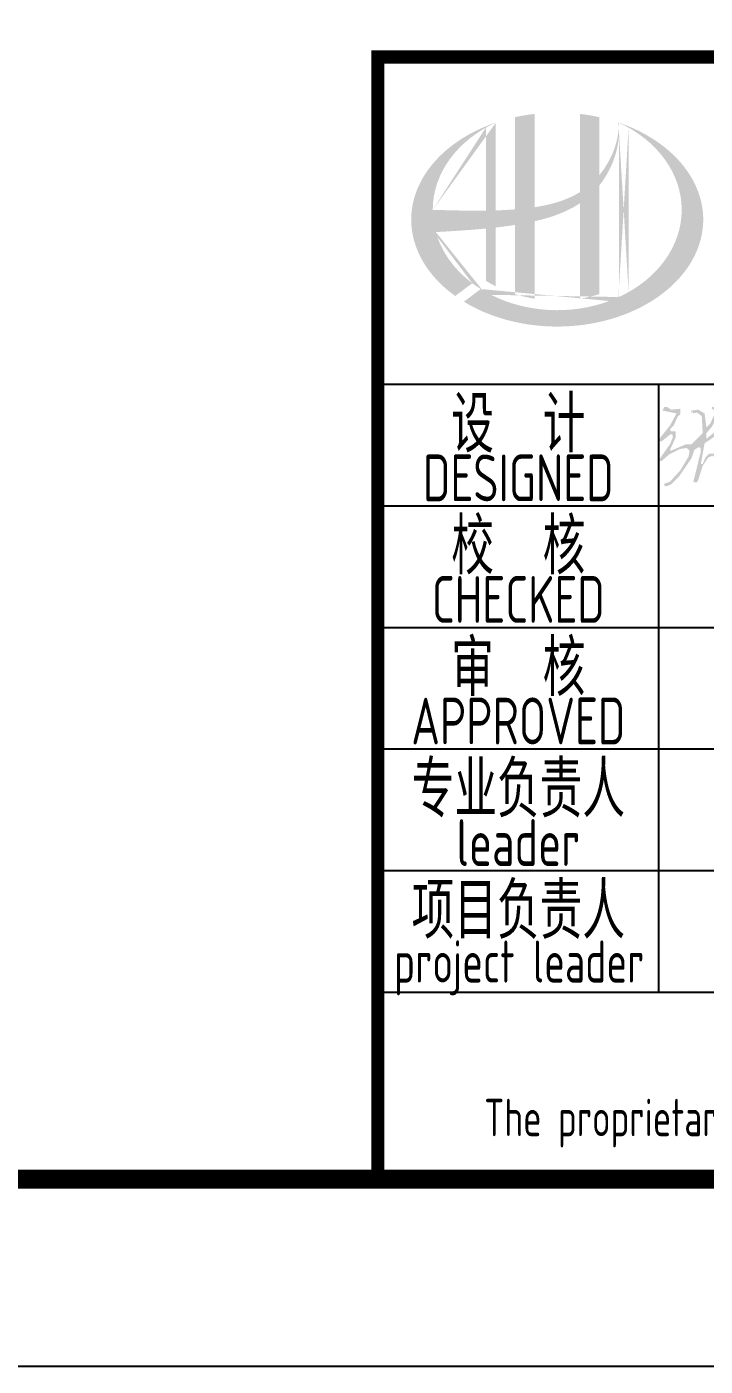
# Model space of a CAD drawing. Extents: x 5025702 to 7068445, y -422737 to 2032183.
# Drawn here: x 5088931 to 5092555, y -422737 to -415576 of the extents above; entities that cross this region are included whole.
import ezdxf
from ezdxf.enums import TextEntityAlignment as Align

# ---------------------------------------------------------------- set-up
doc = ezdxf.new("R2010")
doc.units = 0
doc.header["$LTSCALE"] = 1000
doc.header["$MEASUREMENT"] = 0
doc.layers.get('0').update_dxf_attribs({"linetype": 'CONTINUOUS'})
doc.layers.add('PUB_TITLE', color=4, linetype='CONTINUOUS')
doc.styles.add('AHD', font='sceie.shx', dxfattribs={"width": 0.7, "bigfont": 'sceic.shx'})

msp = doc.modelspace()

# ---------------------------------------------------------------- hatches: boundary and pattern name
h = msp.add_hatch(color=256)
edge = h.paths.add_edge_path()
edge.add_spline(control_points=[(5091643.7, -416615.7), (5091649.8, -416614.3), (5091655.9, -416612.9), (5091705, -416601), (5091747.6, -416588), (5091822.6, -416556.9), (5091855.5, -416539.9), (5091886.4, -416519.3)], knot_values=[61.629012, 61.629012, 61.629012, 61.629012, 63.330431, 63.330431, 75.353634, 75.353634, 85.398649, 85.398649, 85.398649, 85.398649], degree=3, periodic=0)
edge.add_line((5091886.4, -416519.3), (5091886.4, -417029.5))
edge.add_spline(control_points=[(5091886.4, -417029.5), (5091903.5, -417026.8), (5091920.6, -417023.5), (5091955.3, -417015.4), (5091973, -417010.6), (5091990.4, -417005.1)], knot_values=[4.908456, 4.908456, 4.908456, 4.908456, 4.992821, 4.992821, 5.083034, 5.083034, 5.083034, 5.083034], degree=3, periodic=0)
edge.add_line((5091990.4, -417005.1), (5091990.4, -416423.7))
edge.add_spline(control_points=[(5091990.4, -416423.7), (5091999, -416412.7), (5092007.2, -416401.4), (5092033.3, -416361.7), (5092049, -416331.8), (5092078.2, -416259), (5092089.4, -416215.2), (5092094.1, -416169.9), (5092094.3, -416168.6), (5092094.4, -416167.3)], knot_values=[97.991744, 97.991744, 97.991744, 97.991744, 101.64219, 101.64219, 110.337975, 110.337975, 121.934322, 121.934322, 122.270691, 122.270691, 122.270691, 122.270691], degree=3, periodic=0)
edge.add_line((5092094.4, -416167.3), (5092094.4, -416096.9))
edge.add_spline(control_points=[(5092094.4, -416096.9), (5092094.3, -416104.6), (5092093.9, -416112.2), (5092093.4, -416119.9)], knot_values=[126.194075, 126.194075, 126.194075, 126.194075, 128.396762, 128.396762, 128.396762, 128.396762], degree=3, periodic=0)
edge.add_spline(control_points=[(5092093.4, -416119.9), (5092092.9, -416126.1), (5092092.3, -416132.3), (5092091.5, -416138.6)], knot_values=[124.417049, 124.417049, 124.417049, 124.417049, 126.194075, 126.194075, 126.194075, 126.194075], degree=3, periodic=0)
edge.add_spline(control_points=[(5092091.5, -416138.6), (5092090.4, -416147.7), (5092088.9, -416156.8), (5092087.1, -416165.9)], knot_values=[121.80529, 121.80529, 121.80529, 121.80529, 124.417049, 124.417049, 124.417049, 124.417049], degree=3, periodic=0)
edge.add_spline(control_points=[(5092087.1, -416165.9), (5092084.7, -416178.1), (5092081.8, -416190.2), (5092078.3, -416202.2)], knot_values=[118.31574, 118.31574, 118.31574, 118.31574, 121.80529, 121.80529, 121.80529, 121.80529], degree=3, periodic=0)
edge.add_spline(control_points=[(5092078.3, -416202.2), (5092074.8, -416214.3), (5092070.7, -416226.3), (5092066.2, -416238.2)], knot_values=[114.795988, 114.795988, 114.795988, 114.795988, 118.31574, 118.31574, 118.31574, 118.31574], degree=3, periodic=0)
edge.add_spline(control_points=[(5092066.2, -416238.2), (5092061.7, -416249.9), (5092056.7, -416261.4), (5092051.3, -416272.8)], knot_values=[111.329641, 111.329641, 111.329641, 111.329641, 114.795988, 114.795988, 114.795988, 114.795988], degree=3, periodic=0)
edge.add_spline(control_points=[(5092051.3, -416272.8), (5092045.8, -416284.3), (5092039.8, -416295.7), (5092033.3, -416306.7)], knot_values=[107.79529, 107.79529, 107.79529, 107.79529, 111.329641, 111.329641, 111.329641, 111.329641], degree=3, periodic=0)
edge.add_spline(control_points=[(5092033.3, -416306.7), (5092027, -416317.6), (5092020.3, -416328.1), (5092013.2, -416338.4)], knot_values=[104.343579, 104.343579, 104.343579, 104.343579, 107.79529, 107.79529, 107.79529, 107.79529], degree=3, periodic=0)
edge.add_spline(control_points=[(5092013.2, -416338.4), (5092006, -416348.8), (5091998.3, -416358.8), (5091990.4, -416368.5)], knot_values=[100.8507, 100.8507, 100.8507, 100.8507, 104.343579, 104.343579, 104.343579, 104.343579], degree=3, periodic=0)
edge.add_line((5091990.4, -416368.5), (5091990.4, -416059.2))
edge.add_spline(control_points=[(5091990.4, -416059.2), (5091956.3, -416051.7), (5091921.5, -416045.8), (5091886.4, -416041.7)], knot_values=[4.423999, 4.423999, 4.423999, 4.423999, 4.558741, 4.558741, 4.558741, 4.558741], degree=3, periodic=0)
edge.add_line((5091886.4, -416041.7), (5091886.4, -416459.8))
edge.add_spline(control_points=[(5091886.4, -416459.8), (5091814.4, -416504.4), (5091730.2, -416527.6), (5091643.7, -416540.6)], knot_values=[63.246215, 63.246215, 63.246215, 63.246215, 87.689124, 87.689124, 87.689124, 87.689124], degree=3, periodic=0)
edge.add_line((5091643.7, -416540.6), (5091643.7, -416041.7))
edge.add_spline(control_points=[(5091643.7, -416041.7), (5091608.5, -416045.8), (5091573.8, -416051.7), (5091539.7, -416059.2)], knot_values=[4.866038, 4.866038, 4.866038, 4.866038, 5.000777, 5.000777, 5.000777, 5.000777], degree=3, periodic=0)
edge.add_line((5091539.7, -416059.2), (5091539.7, -416552.1))
edge.add_spline(control_points=[(5091539.7, -416552.1), (5091538, -416552.2), (5091503.1, -416554.8), (5091468.5, -416556.6), (5091435.7, -416557.6)], knot_values=[43.657356, 43.657356, 43.657356, 43.657356, 44.134253, 53.497092, 53.497092, 53.497092, 53.497092], degree=3, periodic=0)
edge.add_line((5091435.7, -416557.6), (5091435.7, -416088.5))
edge.add_spline(control_points=[(5091435.7, -416088.5), (5091418.7, -416094.3), (5091401.9, -416100.6), (5091385.5, -416107.4)], knot_values=[5.14157, 5.14157, 5.14157, 5.14157, 5.212921, 5.212921, 5.212921, 5.212921], degree=3, periodic=0)
edge.add_spline(control_points=[(5091385.5, -416107.4), (5091378.6, -416110.2), (5091371.8, -416113.1), (5091339.5, -416127.3), (5091315, -416139.5), (5091291.5, -416152.7)], knot_values=[5.212921, 5.212921, 5.212921, 5.212921, 5.24296, 5.24296, 5.355623, 5.355623, 5.355623, 5.355623], degree=3, periodic=0)
edge.add_spline(control_points=[(5091291.5, -416152.7), (5091276.6, -416161.1), (5091262.2, -416169.8), (5091248.2, -416178.9)], knot_values=[5.355623, 5.355623, 5.355623, 5.355623, 5.426974, 5.426974, 5.426974, 5.426974], degree=3, periodic=0)
edge.add_spline(control_points=[(5091248.2, -416178.9), (5091240.8, -416183.8), (5091233.5, -416188.7), (5091220, -416198.2), (5091213.8, -416202.7), (5091207.6, -416207.3)], knot_values=[5.426974, 5.426974, 5.426974, 5.426974, 5.464765, 5.464765, 5.498325, 5.498325, 5.498325, 5.498325], degree=3, periodic=0)
edge.add_spline(control_points=[(5091207.6, -416207.3), (5091181.6, -416226.9), (5091157.5, -416247.7), (5091135.6, -416269.7)], knot_values=[5.498325, 5.498325, 5.498325, 5.498325, 5.641027, 5.641027, 5.641027, 5.641027], degree=3, periodic=0)
edge.add_spline(control_points=[(5091135.6, -416269.7), (5091128.6, -416276.7), (5091121.9, -416283.8), (5091101.4, -416306.4), (5091088.5, -416322.2), (5091076.7, -416338.4)], knot_values=[5.641027, 5.641027, 5.641027, 5.641027, 5.686569, 5.686569, 5.783729, 5.783729, 5.783729, 5.783729], degree=3, periodic=0)
edge.add_spline(control_points=[(5091076.7, -416338.4), (5091061.6, -416359.2), (5091048.3, -416380.6), (5091035.2, -416405.6), (5091033.6, -416408.7), (5091032, -416411.9)], knot_values=[5.783729, 5.783729, 5.783729, 5.783729, 5.908374, 5.908374, 5.92643, 5.92643, 5.92643, 5.92643], degree=3, periodic=0)
edge.add_spline(control_points=[(5091032, -416411.9), (5091019.5, -416437), (5091009.5, -416462.7), (5091002, -416488.6)], knot_values=[5.92643, 5.92643, 5.92643, 5.92643, 6.069132, 6.069132, 6.069132, 6.069132], degree=3, periodic=0)
edge.add_spline(control_points=[(5091002, -416488.6), (5090998.8, -416499.7), (5090996, -416510.9), (5090990.6, -416537), (5090988.4, -416552.1), (5090986.9, -416567.1)], knot_values=[6.069132, 6.069132, 6.069132, 6.069132, 6.130179, 6.130179, 6.211834, 6.211834, 6.211834, 6.211834], degree=3, periodic=0)
edge.add_spline(control_points=[(5090986.9, -416567.1), (5090985.7, -416580.3), (5090985, -416593.5), (5090985, -416606.7)], knot_values=[6.211834, 6.211834, 6.211834, 6.211834, 6.283185, 6.283185, 6.283185, 6.283185], degree=3, periodic=0)
edge.add_spline(control_points=[(5090985, -416606.7), (5090985, -416616), (5090985.4, -416625.4), (5090986, -416634.7)], knot_values=[6.283185, 6.283185, 6.283185, 6.283185, 6.333655, 6.333655, 6.333655, 6.333655], degree=3, periodic=0)
edge.add_spline(control_points=[(5090986, -416634.7), (5090987.2, -416653.3), (5090989.8, -416671.9), (5090993.5, -416690.5)], knot_values=[6.333655, 6.333655, 6.333655, 6.333655, 6.434594, 6.434594, 6.434594, 6.434594], degree=3, periodic=0)
edge.add_spline(control_points=[(5090993.5, -416690.5), (5090993.8, -416691.7), (5090994, -416692.9), (5090998, -416711.4), (5091002.7, -416728.6), (5091008.6, -416745.6)], knot_values=[6.434594, 6.434594, 6.434594, 6.434594, 6.441278, 6.441278, 6.535532, 6.535532, 6.535532, 6.535532], degree=3, periodic=0)
edge.add_spline(control_points=[(5091008.6, -416745.6), (5091014.8, -416763.8), (5091022.4, -416781.9), (5091031.1, -416799.7)], knot_values=[6.535532, 6.535532, 6.535532, 6.535532, 6.636471, 6.636471, 6.636471, 6.636471], degree=3, periodic=0)
edge.add_spline(control_points=[(5091031.1, -416799.7), (5091033.3, -416804.1), (5091035.6, -416808.6), (5091044.9, -416826.2), (5091052.6, -416839.3), (5091061, -416852.1)], knot_values=[6.636471, 6.636471, 6.636471, 6.636471, 6.661894, 6.661894, 6.73741, 6.73741, 6.73741, 6.73741], degree=3, periodic=0)
edge.add_spline(control_points=[(5091061, -416852.1), (5091072.2, -416869.3), (5091084.5, -416886.1), (5091098.1, -416902.5)], knot_values=[6.73741, 6.73741, 6.73741, 6.73741, 6.838349, 6.838349, 6.838349, 6.838349], degree=3, periodic=0)
edge.add_spline(control_points=[(5091098.1, -416902.5), (5091104, -416909.6), (5091110.1, -416916.7), (5091124.7, -416932.6), (5091133.2, -416941.5), (5091142.1, -416950.1)], knot_values=[6.838349, 6.838349, 6.838349, 6.838349, 6.88251, 6.88251, 6.939288, 6.939288, 6.939288, 6.939288], degree=3, periodic=0)
edge.add_spline(control_points=[(5091142.1, -416950.1), (5091157.9, -416965.5), (5091174.7, -416980.3), (5091192.6, -416994.5)], knot_values=[6.939288, 6.939288, 6.939288, 6.939288, 7.040227, 7.040227, 7.040227, 7.040227], degree=3, periodic=0)
edge.add_spline(control_points=[(5091192.6, -416994.5), (5091201.6, -417001.6), (5091210.8, -417008.6), (5091220.2, -417015.3)], knot_values=[7.040227, 7.040227, 7.040227, 7.040227, 7.090696, 7.090696, 7.090696, 7.090696], degree=3, periodic=0)
edge.add_line((5091220.2, -417015.3), (5091311.4, -416947))
edge.add_ellipse((5091765, -416554.7), major_axis=(665, 0), ratio=0.806676, start_angle=192.81901, end_angle=226.98533, ccw=False)
edge.add_spline(control_points=[(5091116.6, -416673.7), (5091140.6, -416672.2), (5091164.7, -416670.8), (5091253.4, -416665.3), (5091318.2, -416661), (5091383.7, -416654.6)], knot_values=[11.398263, 11.398263, 11.398263, 11.398263, 18.40729, 18.40729, 37.18094, 37.18094, 37.18094, 37.18094], degree=3, periodic=0)
edge.add_line((5091383.7, -416654.6), (5091383.7, -416933.7))
edge.add_spline(control_points=[(5091383.7, -416933.7), (5091387.3, -416935.9), (5091390.9, -416938.1), (5091407.8, -416948.3), (5091421.6, -416955.9), (5091435.7, -416963.1)], knot_values=[4.049945, 4.049945, 4.049945, 4.049945, 4.072021, 4.072021, 4.153257, 4.153257, 4.153257, 4.153257], degree=3, periodic=0)
edge.add_line((5091435.7, -416963.1), (5091435.7, -416649.2))
edge.add_spline(control_points=[(5091435.7, -416649.2), (5091467.9, -416645.5), (5091500.3, -416641.3), (5091535.1, -416635.9), (5091537.4, -416635.5), (5091539.7, -416635.2)], knot_values=[42.135009, 42.135009, 42.135009, 42.135009, 51.307228, 51.307228, 51.948574, 51.948574, 51.948574, 51.948574], degree=3, periodic=0)
edge.add_line((5091539.7, -416635.2), (5091539.7, -417005.1))
edge.add_spline(control_points=[(5091539.7, -417005.1), (5091573.3, -417015.7), (5091608.2, -417023.9), (5091643.7, -417029.5)], knot_values=[4.34174, 4.34174, 4.34174, 4.34174, 4.516316, 4.516316, 4.516316, 4.516316], degree=3, periodic=0)
edge.add_line((5091643.7, -417029.5), (5091643.7, -416615.7))
edge = h.paths.add_edge_path(flags=16)
edge.add_ellipse((5091765, -416554.7), major_axis=(665, 0), ratio=0.806676, start_angle=124.98746, end_angle=179.99898, ccw=False)
edge.add_line((5091383.7, -416115.2), (5091383.7, -416558.8))
edge.add_spline(control_points=[(5091383.7, -416558.8), (5091288.4, -416560.1), (5091194.4, -416557.1), (5091100, -416554.7)], knot_values=[11.27373, 11.27373, 11.27373, 11.27373, 38.687513, 38.687513, 38.687513, 38.687513], degree=3, periodic=0)
edge = h.paths.add_edge_path()
edge.add_spline(control_points=[(5091266.2, -417045.8), (5091297.3, -417064.8), (5091330.4, -417082.1), (5091415, -417119.3), (5091468.3, -417137.2), (5091579, -417163.7), (5091636.5, -417172.5), (5091752.6, -417180.2), (5091811.3, -417179.3), (5091926.9, -417167.8), (5091983.7, -417157.3), (5092092.8, -417127.2), (5092144.9, -417107.7), (5092241.8, -417060.8), (5092286.6, -417033.5), (5092366.5, -416972.5), (5092401.7, -416939), (5092461, -416867.5), (5092485.2, -416829.6), (5092521.5, -416751.5), (5092533.8, -416711.3), (5092546.4, -416630.1), (5092546.7, -416589.1), (5092535.2, -416507.6), (5092523.4, -416467.1), (5092487.8, -416388.4), (5092464, -416350.2), (5092405.2, -416278), (5092370.1, -416244), (5092290.3, -416182.4), (5092245.6, -416154.7), (5092164.4, -416114.9), (5092130, -416100.7), (5092094.4, -416088.5)], knot_values=[0.886421, 0.886421, 0.886421, 0.886421, 1.040557, 1.040557, 1.261172, 1.261172, 1.481788, 1.481788, 1.702404, 1.702404, 1.92302, 1.92302, 2.143636, 2.143636, 2.364252, 2.364252, 2.584868, 2.584868, 2.805484, 2.805484, 3.026099, 3.026099, 3.246715, 3.246715, 3.46852, 3.46852, 3.690325, 3.690325, 3.91213, 3.91213, 4.133935, 4.133935, 4.283209, 4.283209, 4.283209, 4.283209], degree=3, periodic=0)
edge.add_line((5092094.4, -416088.5), (5092094.4, -416088.5))
edge.add_spline(control_points=[(5092094.4, -416088.6), (5092094.4, -416091.4), (5092094.4, -416094.1), (5092094.4, -416096.9)], knot_values=[128.396762, 128.396762, 128.396762, 128.396762, 129.192193, 129.192193, 129.192193, 129.192193], degree=3, periodic=0)
edge.add_line((5092094.4, -416096.9), (5092094.4, -417020.8))
edge.add_ellipse((5091765, -416554.7), major_axis=(665, 0), ratio=0.806676, start_angle=232.10542, end_angle=299.68334, ccw=False)
edge.add_line((5091356.6, -416978.1), (5091266.2, -417045.8))
edge = h.paths.add_edge_path(flags=16)
edge.add_ellipse((5091765, -416554.7), major_axis=(665, 0), ratio=0.806676, start_angle=304.98746, end_angle=415.01211, ccw=False)
edge.add_line((5092146.4, -416994.2), (5092146.4, -416115.2))
h = msp.add_hatch(color=256)
edge = h.paths.add_edge_path()
edge.add_spline(control_points=[(5091643.7, -416615.7), (5091649.8, -416614.3), (5091655.9, -416612.9), (5091705, -416601), (5091747.6, -416588), (5091822.6, -416556.9), (5091855.5, -416539.9), (5091886.4, -416519.3)], knot_values=[61.629012, 61.629012, 61.629012, 61.629012, 63.330431, 63.330431, 75.353634, 75.353634, 85.398649, 85.398649, 85.398649, 85.398649], degree=3, periodic=0)
edge.add_line((5091886.4, -416519.3), (5091886.4, -417029.5))
edge.add_spline(control_points=[(5091886.4, -417029.5), (5091903.5, -417026.8), (5091920.6, -417023.5), (5091955.3, -417015.4), (5091973, -417010.6), (5091990.4, -417005.1)], knot_values=[4.908456, 4.908456, 4.908456, 4.908456, 4.992821, 4.992821, 5.083034, 5.083034, 5.083034, 5.083034], degree=3, periodic=0)
edge.add_line((5091990.4, -417005.1), (5091990.4, -416423.7))
edge.add_spline(control_points=[(5091990.4, -416423.7), (5091999, -416412.7), (5092007.2, -416401.4), (5092033.3, -416361.7), (5092049, -416331.8), (5092078.2, -416259), (5092089.4, -416215.2), (5092094.1, -416169.9), (5092094.3, -416168.6), (5092094.4, -416167.3)], knot_values=[97.991744, 97.991744, 97.991744, 97.991744, 101.64219, 101.64219, 110.337975, 110.337975, 121.934322, 121.934322, 122.270691, 122.270691, 122.270691, 122.270691], degree=3, periodic=0)
edge.add_line((5092094.4, -416167.3), (5092094.4, -416096.9))
edge.add_spline(control_points=[(5092094.4, -416096.9), (5092094.3, -416104.6), (5092093.9, -416112.2), (5092093.4, -416119.9)], knot_values=[126.194075, 126.194075, 126.194075, 126.194075, 128.396762, 128.396762, 128.396762, 128.396762], degree=3, periodic=0)
edge.add_spline(control_points=[(5092093.4, -416119.9), (5092092.9, -416126.1), (5092092.3, -416132.3), (5092091.5, -416138.6)], knot_values=[124.417049, 124.417049, 124.417049, 124.417049, 126.194075, 126.194075, 126.194075, 126.194075], degree=3, periodic=0)
edge.add_spline(control_points=[(5092091.5, -416138.6), (5092090.4, -416147.7), (5092088.9, -416156.8), (5092087.1, -416165.9)], knot_values=[121.80529, 121.80529, 121.80529, 121.80529, 124.417049, 124.417049, 124.417049, 124.417049], degree=3, periodic=0)
edge.add_spline(control_points=[(5092087.1, -416165.9), (5092084.7, -416178.1), (5092081.8, -416190.2), (5092078.3, -416202.2)], knot_values=[118.31574, 118.31574, 118.31574, 118.31574, 121.80529, 121.80529, 121.80529, 121.80529], degree=3, periodic=0)
edge.add_spline(control_points=[(5092078.3, -416202.2), (5092074.8, -416214.3), (5092070.7, -416226.3), (5092066.2, -416238.2)], knot_values=[114.795988, 114.795988, 114.795988, 114.795988, 118.31574, 118.31574, 118.31574, 118.31574], degree=3, periodic=0)
edge.add_spline(control_points=[(5092066.2, -416238.2), (5092061.7, -416249.9), (5092056.7, -416261.4), (5092051.3, -416272.8)], knot_values=[111.329641, 111.329641, 111.329641, 111.329641, 114.795988, 114.795988, 114.795988, 114.795988], degree=3, periodic=0)
edge.add_spline(control_points=[(5092051.3, -416272.8), (5092045.8, -416284.3), (5092039.8, -416295.7), (5092033.3, -416306.7)], knot_values=[107.79529, 107.79529, 107.79529, 107.79529, 111.329641, 111.329641, 111.329641, 111.329641], degree=3, periodic=0)
edge.add_spline(control_points=[(5092033.3, -416306.7), (5092027, -416317.6), (5092020.3, -416328.1), (5092013.2, -416338.4)], knot_values=[104.343579, 104.343579, 104.343579, 104.343579, 107.79529, 107.79529, 107.79529, 107.79529], degree=3, periodic=0)
edge.add_spline(control_points=[(5092013.2, -416338.4), (5092006, -416348.8), (5091998.3, -416358.8), (5091990.4, -416368.5)], knot_values=[100.8507, 100.8507, 100.8507, 100.8507, 104.343579, 104.343579, 104.343579, 104.343579], degree=3, periodic=0)
edge.add_line((5091990.4, -416368.5), (5091990.4, -416059.2))
edge.add_spline(control_points=[(5091990.4, -416059.2), (5091956.3, -416051.7), (5091921.5, -416045.8), (5091886.4, -416041.7)], knot_values=[4.423999, 4.423999, 4.423999, 4.423999, 4.558741, 4.558741, 4.558741, 4.558741], degree=3, periodic=0)
edge.add_line((5091886.4, -416041.7), (5091886.4, -416459.8))
edge.add_spline(control_points=[(5091886.4, -416459.8), (5091814.4, -416504.4), (5091730.2, -416527.6), (5091643.7, -416540.6)], knot_values=[63.246215, 63.246215, 63.246215, 63.246215, 87.689124, 87.689124, 87.689124, 87.689124], degree=3, periodic=0)
edge.add_line((5091643.7, -416540.6), (5091643.7, -416041.7))
edge.add_spline(control_points=[(5091643.7, -416041.7), (5091608.5, -416045.8), (5091573.8, -416051.7), (5091539.7, -416059.2)], knot_values=[4.866038, 4.866038, 4.866038, 4.866038, 5.000777, 5.000777, 5.000777, 5.000777], degree=3, periodic=0)
edge.add_line((5091539.7, -416059.2), (5091539.7, -416552.1))
edge.add_spline(control_points=[(5091539.7, -416552.1), (5091538, -416552.2), (5091503.1, -416554.8), (5091468.5, -416556.6), (5091435.7, -416557.6)], knot_values=[43.657356, 43.657356, 43.657356, 43.657356, 44.134253, 53.497092, 53.497092, 53.497092, 53.497092], degree=3, periodic=0)
edge.add_line((5091435.7, -416557.6), (5091435.7, -416088.5))
edge.add_spline(control_points=[(5091435.7, -416088.5), (5091418.7, -416094.3), (5091401.9, -416100.6), (5091385.5, -416107.4)], knot_values=[5.14157, 5.14157, 5.14157, 5.14157, 5.212921, 5.212921, 5.212921, 5.212921], degree=3, periodic=0)
edge.add_spline(control_points=[(5091385.5, -416107.4), (5091378.6, -416110.2), (5091371.8, -416113.1), (5091339.5, -416127.3), (5091315, -416139.5), (5091291.5, -416152.7)], knot_values=[5.212921, 5.212921, 5.212921, 5.212921, 5.24296, 5.24296, 5.355623, 5.355623, 5.355623, 5.355623], degree=3, periodic=0)
edge.add_spline(control_points=[(5091291.5, -416152.7), (5091276.6, -416161.1), (5091262.2, -416169.8), (5091248.2, -416178.9)], knot_values=[5.355623, 5.355623, 5.355623, 5.355623, 5.426974, 5.426974, 5.426974, 5.426974], degree=3, periodic=0)
edge.add_spline(control_points=[(5091248.2, -416178.9), (5091240.8, -416183.8), (5091233.5, -416188.7), (5091220, -416198.2), (5091213.8, -416202.7), (5091207.6, -416207.3)], knot_values=[5.426974, 5.426974, 5.426974, 5.426974, 5.464765, 5.464765, 5.498325, 5.498325, 5.498325, 5.498325], degree=3, periodic=0)
edge.add_spline(control_points=[(5091207.6, -416207.3), (5091181.6, -416226.9), (5091157.5, -416247.7), (5091135.6, -416269.7)], knot_values=[5.498325, 5.498325, 5.498325, 5.498325, 5.641027, 5.641027, 5.641027, 5.641027], degree=3, periodic=0)
edge.add_spline(control_points=[(5091135.6, -416269.7), (5091128.6, -416276.7), (5091121.9, -416283.8), (5091101.4, -416306.4), (5091088.5, -416322.2), (5091076.7, -416338.4)], knot_values=[5.641027, 5.641027, 5.641027, 5.641027, 5.686569, 5.686569, 5.783729, 5.783729, 5.783729, 5.783729], degree=3, periodic=0)
edge.add_spline(control_points=[(5091076.7, -416338.4), (5091061.6, -416359.2), (5091048.3, -416380.6), (5091035.2, -416405.6), (5091033.6, -416408.7), (5091032, -416411.9)], knot_values=[5.783729, 5.783729, 5.783729, 5.783729, 5.908374, 5.908374, 5.92643, 5.92643, 5.92643, 5.92643], degree=3, periodic=0)
edge.add_spline(control_points=[(5091032, -416411.9), (5091019.5, -416437), (5091009.5, -416462.7), (5091002, -416488.6)], knot_values=[5.92643, 5.92643, 5.92643, 5.92643, 6.069132, 6.069132, 6.069132, 6.069132], degree=3, periodic=0)
edge.add_spline(control_points=[(5091002, -416488.6), (5090998.8, -416499.7), (5090996, -416510.9), (5090990.6, -416537), (5090988.4, -416552.1), (5090986.9, -416567.1)], knot_values=[6.069132, 6.069132, 6.069132, 6.069132, 6.130179, 6.130179, 6.211834, 6.211834, 6.211834, 6.211834], degree=3, periodic=0)
edge.add_spline(control_points=[(5090986.9, -416567.1), (5090985.7, -416580.3), (5090985, -416593.5), (5090985, -416606.7)], knot_values=[6.211834, 6.211834, 6.211834, 6.211834, 6.283185, 6.283185, 6.283185, 6.283185], degree=3, periodic=0)
edge.add_spline(control_points=[(5090985, -416606.7), (5090985, -416616), (5090985.4, -416625.4), (5090986, -416634.7)], knot_values=[6.283185, 6.283185, 6.283185, 6.283185, 6.333655, 6.333655, 6.333655, 6.333655], degree=3, periodic=0)
edge.add_spline(control_points=[(5090986, -416634.7), (5090987.2, -416653.3), (5090989.8, -416671.9), (5090993.5, -416690.5)], knot_values=[6.333655, 6.333655, 6.333655, 6.333655, 6.434594, 6.434594, 6.434594, 6.434594], degree=3, periodic=0)
edge.add_spline(control_points=[(5090993.5, -416690.5), (5090993.8, -416691.7), (5090994, -416692.9), (5090998, -416711.4), (5091002.7, -416728.6), (5091008.6, -416745.6)], knot_values=[6.434594, 6.434594, 6.434594, 6.434594, 6.441278, 6.441278, 6.535532, 6.535532, 6.535532, 6.535532], degree=3, periodic=0)
edge.add_spline(control_points=[(5091008.6, -416745.6), (5091014.8, -416763.8), (5091022.4, -416781.9), (5091031.1, -416799.7)], knot_values=[6.535532, 6.535532, 6.535532, 6.535532, 6.636471, 6.636471, 6.636471, 6.636471], degree=3, periodic=0)
edge.add_spline(control_points=[(5091031.1, -416799.7), (5091033.3, -416804.1), (5091035.6, -416808.6), (5091044.9, -416826.2), (5091052.6, -416839.3), (5091061, -416852.1)], knot_values=[6.636471, 6.636471, 6.636471, 6.636471, 6.661894, 6.661894, 6.73741, 6.73741, 6.73741, 6.73741], degree=3, periodic=0)
edge.add_spline(control_points=[(5091061, -416852.1), (5091072.2, -416869.3), (5091084.5, -416886.1), (5091098.1, -416902.5)], knot_values=[6.73741, 6.73741, 6.73741, 6.73741, 6.838349, 6.838349, 6.838349, 6.838349], degree=3, periodic=0)
edge.add_spline(control_points=[(5091098.1, -416902.5), (5091104, -416909.6), (5091110.1, -416916.7), (5091124.7, -416932.6), (5091133.2, -416941.5), (5091142.1, -416950.1)], knot_values=[6.838349, 6.838349, 6.838349, 6.838349, 6.88251, 6.88251, 6.939288, 6.939288, 6.939288, 6.939288], degree=3, periodic=0)
edge.add_spline(control_points=[(5091142.1, -416950.1), (5091157.9, -416965.5), (5091174.7, -416980.3), (5091192.6, -416994.5)], knot_values=[6.939288, 6.939288, 6.939288, 6.939288, 7.040227, 7.040227, 7.040227, 7.040227], degree=3, periodic=0)
edge.add_spline(control_points=[(5091192.6, -416994.5), (5091201.6, -417001.6), (5091210.8, -417008.6), (5091220.2, -417015.3)], knot_values=[7.040227, 7.040227, 7.040227, 7.040227, 7.090696, 7.090696, 7.090696, 7.090696], degree=3, periodic=0)
edge.add_line((5091220.2, -417015.3), (5091311.4, -416947))
edge.add_ellipse((5091765, -416554.7), major_axis=(665, 0), ratio=0.806676, start_angle=192.81901, end_angle=226.98533, ccw=False)
edge.add_spline(control_points=[(5091116.6, -416673.7), (5091140.6, -416672.2), (5091164.7, -416670.8), (5091253.4, -416665.3), (5091318.2, -416661), (5091383.7, -416654.6)], knot_values=[11.398263, 11.398263, 11.398263, 11.398263, 18.40729, 18.40729, 37.18094, 37.18094, 37.18094, 37.18094], degree=3, periodic=0)
edge.add_line((5091383.7, -416654.6), (5091383.7, -416933.7))
edge.add_spline(control_points=[(5091383.7, -416933.7), (5091387.3, -416935.9), (5091390.9, -416938.1), (5091407.8, -416948.3), (5091421.6, -416955.9), (5091435.7, -416963.1)], knot_values=[4.049945, 4.049945, 4.049945, 4.049945, 4.072021, 4.072021, 4.153257, 4.153257, 4.153257, 4.153257], degree=3, periodic=0)
edge.add_line((5091435.7, -416963.1), (5091435.7, -416649.2))
edge.add_spline(control_points=[(5091435.7, -416649.2), (5091467.9, -416645.5), (5091500.3, -416641.3), (5091535.1, -416635.9), (5091537.4, -416635.5), (5091539.7, -416635.2)], knot_values=[42.135009, 42.135009, 42.135009, 42.135009, 51.307228, 51.307228, 51.948574, 51.948574, 51.948574, 51.948574], degree=3, periodic=0)
edge.add_line((5091539.7, -416635.2), (5091539.7, -417005.1))
edge.add_spline(control_points=[(5091539.7, -417005.1), (5091573.3, -417015.7), (5091608.2, -417023.9), (5091643.7, -417029.5)], knot_values=[4.34174, 4.34174, 4.34174, 4.34174, 4.516316, 4.516316, 4.516316, 4.516316], degree=3, periodic=0)
edge.add_line((5091643.7, -417029.5), (5091643.7, -416615.7))
edge = h.paths.add_edge_path(flags=16)
edge.add_ellipse((5091765, -416554.7), major_axis=(665, 0), ratio=0.806676, start_angle=124.98746, end_angle=179.99898, ccw=False)
edge.add_line((5091383.7, -416115.2), (5091383.7, -416558.8))
edge.add_spline(control_points=[(5091383.7, -416558.8), (5091288.4, -416560.1), (5091194.4, -416557.1), (5091100, -416554.7)], knot_values=[11.27373, 11.27373, 11.27373, 11.27373, 38.687513, 38.687513, 38.687513, 38.687513], degree=3, periodic=0)
edge = h.paths.add_edge_path()
edge.add_spline(control_points=[(5091266.2, -417045.8), (5091297.3, -417064.8), (5091330.4, -417082.1), (5091415, -417119.3), (5091468.3, -417137.2), (5091579, -417163.7), (5091636.5, -417172.5), (5091752.6, -417180.2), (5091811.3, -417179.3), (5091926.9, -417167.8), (5091983.7, -417157.3), (5092092.8, -417127.2), (5092144.9, -417107.7), (5092241.8, -417060.8), (5092286.6, -417033.5), (5092366.5, -416972.5), (5092401.7, -416939), (5092461, -416867.5), (5092485.2, -416829.6), (5092521.5, -416751.5), (5092533.8, -416711.3), (5092546.4, -416630.1), (5092546.7, -416589.1), (5092535.2, -416507.6), (5092523.4, -416467.1), (5092487.8, -416388.4), (5092464, -416350.2), (5092405.2, -416278), (5092370.1, -416244), (5092290.3, -416182.4), (5092245.6, -416154.7), (5092164.4, -416114.9), (5092130, -416100.7), (5092094.4, -416088.5)], knot_values=[0.886421, 0.886421, 0.886421, 0.886421, 1.040557, 1.040557, 1.261172, 1.261172, 1.481788, 1.481788, 1.702404, 1.702404, 1.92302, 1.92302, 2.143636, 2.143636, 2.364252, 2.364252, 2.584868, 2.584868, 2.805484, 2.805484, 3.026099, 3.026099, 3.246715, 3.246715, 3.46852, 3.46852, 3.690325, 3.690325, 3.91213, 3.91213, 4.133935, 4.133935, 4.283209, 4.283209, 4.283209, 4.283209], degree=3, periodic=0)
edge.add_line((5092094.4, -416088.5), (5092094.4, -416088.5))
edge.add_spline(control_points=[(5092094.4, -416088.6), (5092094.4, -416091.4), (5092094.4, -416094.1), (5092094.4, -416096.9)], knot_values=[128.396762, 128.396762, 128.396762, 128.396762, 129.192193, 129.192193, 129.192193, 129.192193], degree=3, periodic=0)
edge.add_line((5092094.4, -416096.9), (5092094.4, -417020.8))
edge.add_ellipse((5091765, -416554.7), major_axis=(665, 0), ratio=0.806676, start_angle=232.10542, end_angle=299.68334, ccw=False)
edge.add_line((5091356.6, -416978.1), (5091266.2, -417045.8))
edge = h.paths.add_edge_path(flags=16)
edge.add_ellipse((5091765, -416554.7), major_axis=(665, 0), ratio=0.806676, start_angle=304.98746, end_angle=415.01211, ccw=False)
edge.add_line((5092146.4, -416994.2), (5092146.4, -416115.2))
at = {"linetype": 'Continuous'}
h = msp.add_hatch(color=0, dxfattribs=at)
h.paths.add_polyline_path([(5092422.2, -417648.1), (5092422.2, -417618.1), (5092372.2, -417623.1), (5092352.2, -417608.1), (5092337.2, -417608.1), (5092327.2, -417628.1), (5092402.2, -417643.1), (5092367.2, -417708.1), (5092307.2, -417783.1), (5092307.2, -417793.1), (5092322.2, -417793.1), (5092372.2, -417753.1), (5092382.2, -417758.1), (5092382.2, -417773.1), (5092367.2, -417808.1), (5092307.2, -417893.1), (5092322.2, -417898.1), (5092362.2, -417863.1), (5092422.2, -417833.1), (5092457.2, -417828.1), (5092472.2, -417843.1), (5092467.2, -417873.1), (5092422.2, -417948.1), (5092367.2, -418008.1), (5092337.2, -418018.1), (5092337.2, -418028.1), (5092347.2, -418033.1), (5092372.2, -418023.1), (5092417.2, -417978.1), (5092482.2, -417883.1), (5092497.2, -417838.1), (5092522.2, -417823.1), (5092532.2, -417828.1), (5092532.2, -417848.1), (5092492.2, -418008.1), (5092507.2, -418013.1), (5092517.2, -418003.1), (5092542.2, -417923.1), (5092572.2, -417878.1), (5092597.2, -417868.1), (5092612.2, -417888.1), (5092617.2, -417978.1), (5092637.2, -417988.1), (5092632.2, -417888.1), (5092612.2, -417858.1), (5092577.2, -417858.1), (5092557.2, -417878.1), (5092542.2, -417913.1), (5092532.2, -417913.1), (5092552.2, -417803.1), (5092632.2, -417748.1), (5092637.2, -417738.1), (5092627.2, -417733.1), (5092607.2, -417743.1), (5092562.2, -417778.1), (5092562.2, -417748.1), (5092592.2, -417713.1), (5092622.2, -417653.1), (5092627.2, -417623.1), (5092617.2, -417613.1), (5092592.2, -417608.1), (5092592.2, -417618.1), (5092607.2, -417628.1), (5092607.2, -417643.1), (5092582.2, -417698.1), (5092562.2, -417718.1), (5092552.2, -417643.1), (5092517.2, -417623.1), (5092482.2, -417628.1), (5092482.2, -417643.1), (5092487.2, -417633.1), (5092492.2, -417643.1), (5092512.2, -417638.1), (5092537.2, -417658.1), (5092542.2, -417748.1), (5092482.2, -417808.1), (5092452.2, -417808.1), (5092372.2, -417843.1), (5092367.2, -417838.1), (5092397.2, -417773.1), (5092397.2, -417738.1), (5092372.2, -417738.1), (5092367.2, -417728.1), (5092387.2, -417708.1), (5092407.2, -417663.1)])
h.paths.add_polyline_path([(5093007.2, -417673.1), (5093107.2, -417643.1), (5093122.2, -417648.1), (5093112.2, -417658.1), (5093122.2, -417658.1), (5093147.2, -417638.1), (5093172.2, -417633.1), (5093172.2, -417618.1), (5093142.2, -417618.1), (5093092.2, -417638.1), (5093072.2, -417638.1), (5092882.2, -417713.1), (5092887.2, -417728.1), (5092897.2, -417728.1)])
h.paths.add_polyline_path([(5092942.2, -417813.1), (5092967.2, -417788.1), (5092982.2, -417788.1), (5092997.2, -417803.1), (5092992.2, -417833.1), (5092967.2, -417888.1), (5092967.2, -417938.1), (5092987.2, -417968.1), (5093007.2, -417958.1), (5093027.2, -417918.1), (5093032.2, -417838.1), (5093022.2, -417803.1), (5093067.2, -417758.1), (5093082.2, -417768.1), (5093087.2, -417828.1), (5093072.2, -417978.1), (5093092.2, -417983.1), (5093102.2, -417938.1), (5093107.2, -417788.1), (5093137.2, -417728.1), (5093157.2, -417708.1), (5093182.2, -417708.1), (5093192.2, -417728.1), (5093192.2, -417808.1), (5093142.2, -417868.1), (5093132.2, -417903.1), (5093152.2, -417898.1), (5093152.2, -417883.1), (5093177.2, -417848.1), (5093187.2, -417853.1), (5093187.2, -418008.1), (5093202.2, -418023.1), (5093217.2, -418018.1), (5093217.2, -417978.1), (5093207.2, -417913.1), (5093207.2, -417828.1), (5093222.2, -417798.1), (5093257.2, -417768.1), (5093242.2, -417778.1), (5093212.2, -417778.1), (5093207.2, -417703.1), (5093192.2, -417693.1), (5093147.2, -417698.1), (5093102.2, -417768.1), (5093082.2, -417743.1), (5093052.2, -417748.1), (5093012.2, -417788.1), (5092987.2, -417773.1), (5092957.2, -417778.1), (5092932.2, -417813.1), (5092927.2, -417778.1), (5092912.2, -417778.1), (5092912.2, -417783.1), (5092912.2, -417868.1), (5092897.2, -417958.1), (5092897.2, -418008.1), (5092912.2, -418008.1), (5092927.2, -417868.1)])
h.paths.add_polyline_path([(5093657.2, -417623.1), (5093692.2, -417613.1), (5093697.2, -417618.1), (5093677.2, -417653.1), (5093687.2, -417648.1), (5093747.2, -417588.1), (5093867.2, -417548.1), (5093872.2, -417538.1), (5093852.2, -417533.1), (5093842.2, -417543.1), (5093807.2, -417548.1), (5093752.2, -417573.1), (5093742.2, -417563.1), (5093762.2, -417523.1), (5093762.2, -417508.1), (5093752.2, -417503.1), (5093717.2, -417583.1), (5093637.2, -417623.1), (5093622.2, -417618.1), (5093612.2, -417573.1), (5093597.2, -417568.1), (5093597.2, -417603.1), (5093607.2, -417633.1), (5093542.2, -417663.1), (5093572.2, -417668.1), (5093582.2, -417658.1), (5093607.2, -417653.1), (5093627.2, -417683.1), (5093662.2, -417693.1), (5093617.2, -417743.1), (5093612.2, -417758.1), (5093497.2, -417863.1), (5093492.2, -417883.1), (5093532.2, -417888.1), (5093582.2, -417863.1), (5093637.2, -417823.1), (5093647.2, -417833.1), (5093647.2, -417863.1), (5093572.2, -417943.1), (5093572.2, -417953.1), (5093602.2, -417943.1), (5093657.2, -417948.1), (5093667.2, -417938.1), (5093667.2, -417868.1), (5093722.2, -417828.1), (5093747.2, -417828.1), (5093757.2, -417838.1), (5093757.2, -417858.1), (5093772.2, -417858.1), (5093782.2, -417838.1), (5093767.2, -417813.1), (5093707.2, -417818.1), (5093682.2, -417838.1), (5093667.2, -417838.1), (5093662.2, -417818.1), (5093707.2, -417788.1), (5093702.2, -417763.1), (5093692.2, -417753.1), (5093692.2, -417778.1), (5093682.2, -417788.1), (5093667.2, -417783.1), (5093667.2, -417748.1), (5093682.2, -417743.1), (5093662.2, -417718.1), (5093672.2, -417708.1), (5093672.2, -417693.1), (5093662.2, -417688.1), (5093667.2, -417673.1), (5093647.2, -417678.1), (5093627.2, -417648.1)])
h.paths.add_polyline_path([(5093847.2, -417693.1), (5093837.2, -417668.1), (5093842.2, -417643.1), (5093827.2, -417628.1), (5093822.2, -417673.1), (5093842.2, -417813.1), (5093837.2, -417863.1), (5093847.2, -417913.1), (5093847.2, -418023.1), (5093837.2, -418033.1), (5093802.2, -418038.1), (5093812.2, -418048.1), (5093862.2, -418048.1), (5093867.2, -417988.1), (5093867.2, -417953.1)])

# ---------------------------------------------------------------- linework, layer by layer
for p, q in [((5090807.2, -417487.3), (5108807.2, -417487.3)), ((5092307.2, -420737.3), (5092307.2, -417487.3)), ((5090807.2, -418137.3), (5096307.2, -418137.3)), ((5090807.2, -418787.3), (5096307.2, -418787.3)), ((5090807.2, -419437.3), (5096307.2, -419437.3)), ((5090807.2, -420087.3), (5108807.2, -420087.3)), ((5090807.2, -420737.3), (5108807.2, -420737.3)), ((5090807.2, -421737.3), (5108807.2, -421737.3))]:
    msp.add_line(p, q)
at = {"const_width": 70}
msp.add_lwpolyline([(5090807.2, -415737.3), (5090807.2, -421737.3)], dxfattribs=at)
msp.add_lwpolyline([(5108807.2, -415737.3, 70, 70, 0), (5090807.2, -415737.3, 70, 70, 0), (5090807.2, -421737.3, 0, 0, 0)], format="xyseb")
at = {"layer": 'PUB_TITLE', "color": 4}
msp.add_lwpolyline([(5025707.2, -422737.3), (5109807.2, -422737.3), (5109807.2, -363337.3), (5025707.2, -363337.3)], close=True, dxfattribs=at)
at = {"layer": 'PUB_TITLE', "color": 4, "const_width": 100}
msp.add_lwpolyline([(5028207.2, -421737.3), (5108807.2, -421737.3), (5108807.2, -364337.3), (5028207.2, -364337.3)], close=True, dxfattribs=at)

# ---------------------------------------------------------------- texts
at = {"style": 'AHD', "width": 0.8}
for s, height, p in [('设  计', 300, (5091557.2, -417687.3)), ('设  计', 300, (5091557.2, -417687.3)), ('DESIGNED', 250, (5091557.2, -417987.3)), ('DESIGNED', 250, (5091557.2, -417987.3)), ('校  核', 300, (5091557.2, -418337.3)), ('校  核', 300, (5091557.2, -418337.3)), ('CHECKED', 250, (5091557.2, -418637.3)), ('CHECKED', 250, (5091557.2, -418637.3)), ('审  核', 300, (5091557.2, -418987.3)), ('审  核', 300, (5091557.2, -418987.3)), ('APPROVED', 250, (5091557.2, -419287.3)), ('APPROVED', 250, (5091557.2, -419287.3)), ('专业负责人', 300, (5091557.2, -419637.3)), ('leader', 250, (5091557.2, -419937.3)), ('项目负责人', 300, (5091557.2, -420287.3)), ('project leader', 225, (5091561.3, -420607.3)), ('The proprietary right of this document belongs to Anhui Huadong Chemical And Medical Engineering  Co.,Ltd.  and any replication or transfer to the 3rd. side is forbidden without its permission. ', 200, (5099807.2, -421437.3)), ('The proprietary right of this document belongs to Anhui Huadong Chemical And Medical Engineering  Co.,Ltd.  and any replication or transfer to the 3rd. side is forbidden without its permission. ', 200, (5099807.2, -421437.3))]:
    msp.add_text(s, height=height, dxfattribs=at).set_placement(p, align=Align.MIDDLE)

doc.saveas('drawing.dxf')
